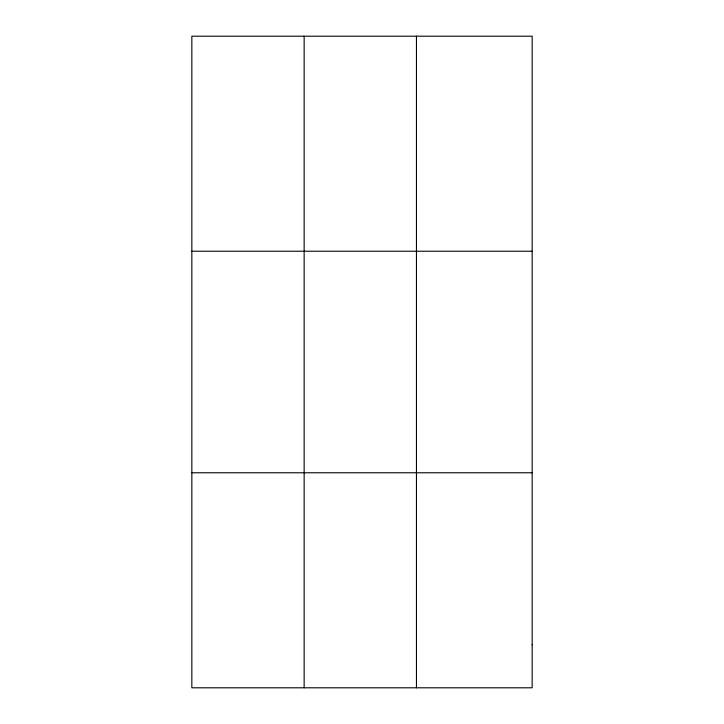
<?xml version="1.0" encoding="UTF-8"?>
<svg xmlns="http://www.w3.org/2000/svg" width="724" height="724" viewBox="0 0 724 724"><rect width="100%" height="100%" fill="white"/><g stroke="black" fill="none" stroke-linecap="round" stroke-linejoin="round"><path stroke-width="1.09" d="M304.143 687.8L304.143 36.2M416.454 687.8L416.454 36.2M191.842 251.228L532.158 251.228M191.842 472.772L532.158 472.772M532.158 644.794L532.158 687.8L191.842 687.8L191.842 36.2L532.158 36.2L532.158 644.794"/></g></svg>
